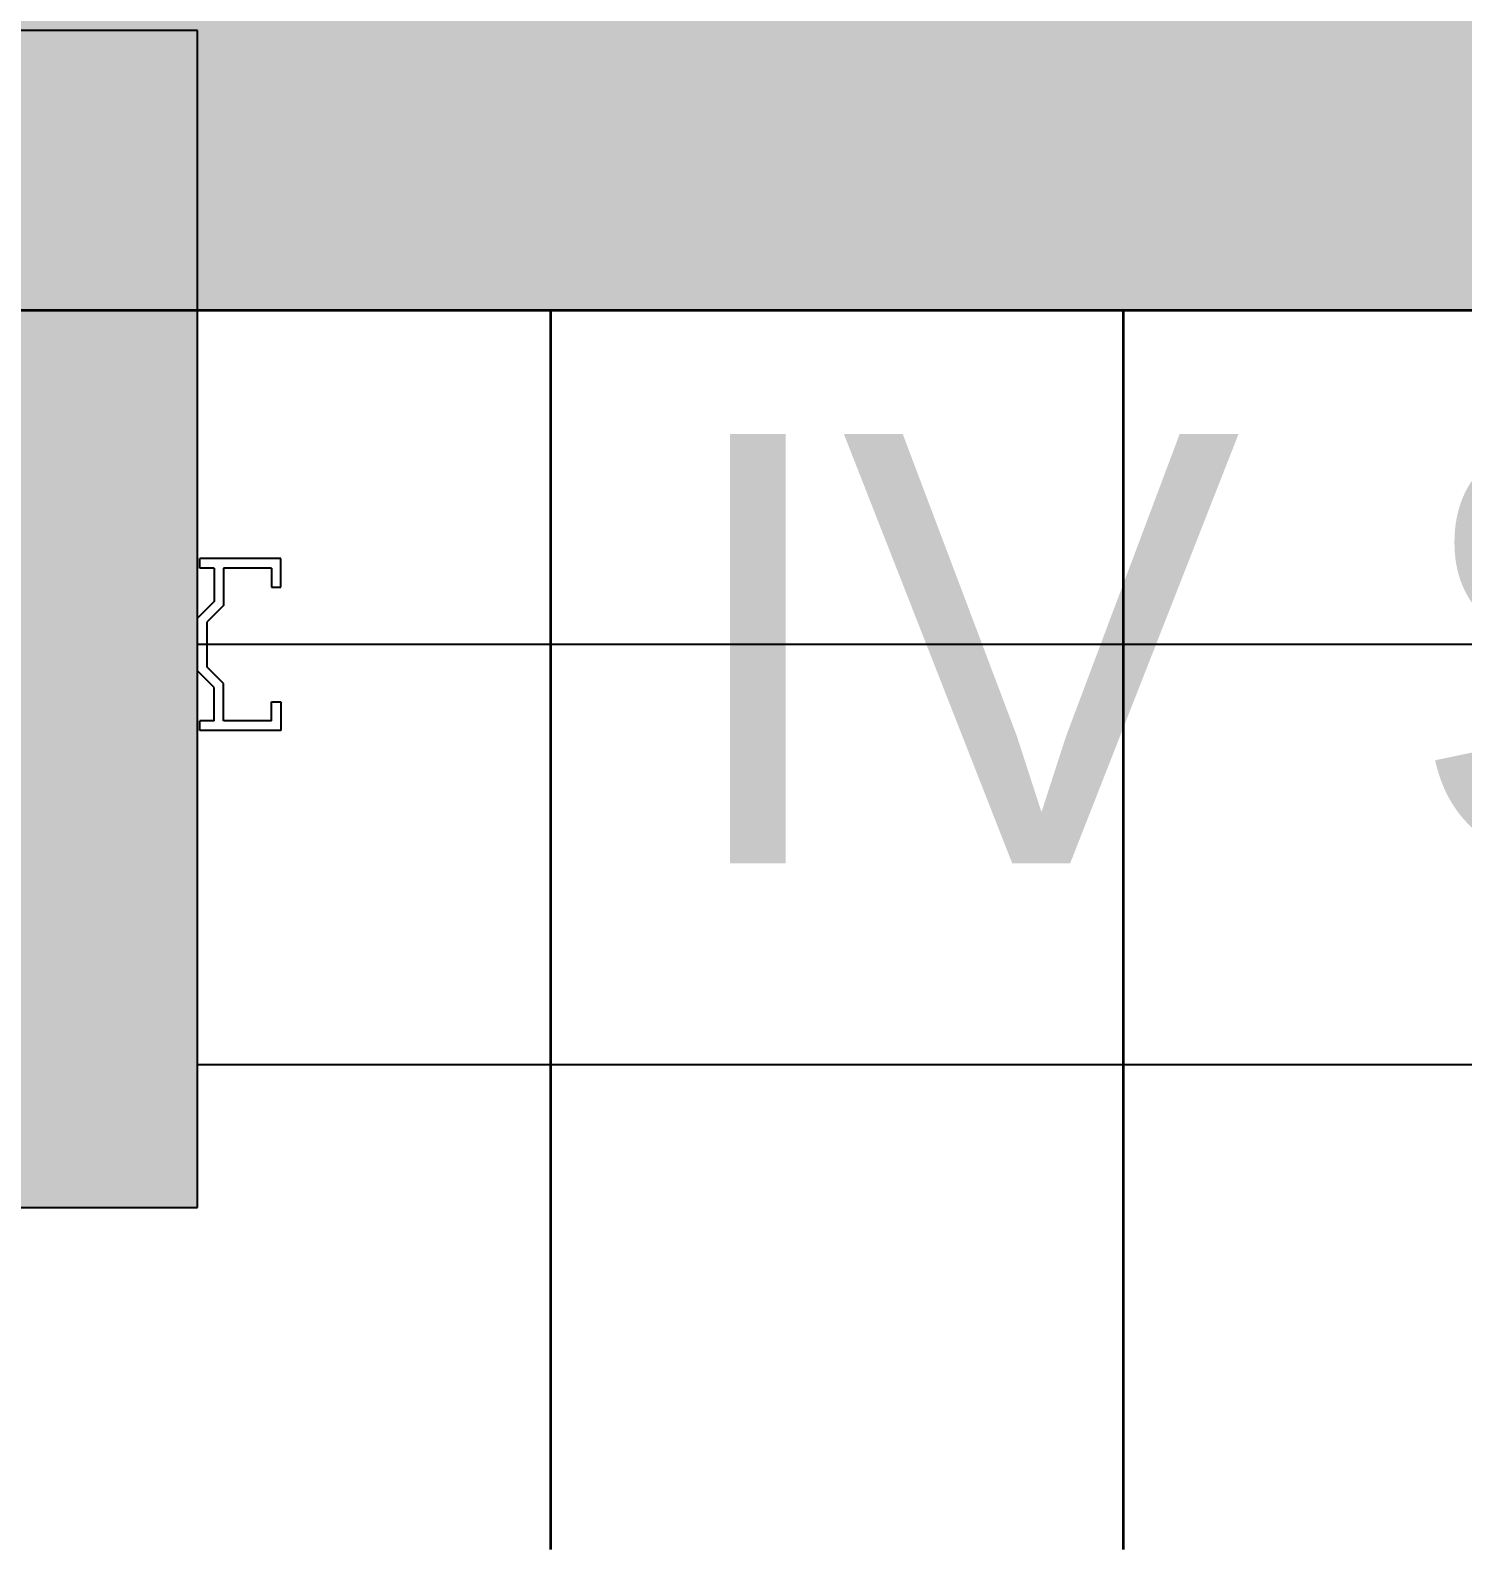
# Model space of a CAD drawing. Header units: centimetres. Extents: x 0.3 to 84.3, y 0.3 to 59.7.
# Drawn here: x 39.156 to 39.756, y 15.58 to 16.217 of the extents above; entities that cross this region are included whole.
import ezdxf

# ---------------------------------------------------------------- set-up
doc = ezdxf.new("R2010")
doc.units = ezdxf.units.CM
for name, pattern in [('AUSGEZOGEN', [0]), ('PHANTOM', [63.5, 31.75, -6.35, 6.35, -6.35, 6.35, -6.35]), ('VERDECKT', [9.525, 6.35, -3.175])]:
    doc.linetypes.add(name, pattern=pattern)
for name, color, linetype, lineweight in [('Ausbau Raeume', 7, 'AUSGEZOGEN', 35), ('Bodenplatte', 7, 'AUSGEZOGEN', 35), ('Daemmung', 7, 'AUSGEZOGEN', 35), ('Decke', 7, 'AUSGEZOGEN', 35), ('Rolladen', 7, 'AUSGEZOGEN', 25), ('Text Werkplan Ausfuehrung', 7, 'AUSGEZOGEN', 50)]:
    doc.layers.add(name, color=color, linetype=linetype, lineweight=lineweight)
doc.styles.add('ARIAL', font='ARIAL.TTF')

msp = doc.modelspace()

# ---------------------------------------------------------------- hatches: boundary and pattern name
at = {"layer": 'Bodenplatte', "linetype": 'AUSGEZOGEN', "lineweight": 25, "true_color": 0xe0ffe0}
msp.add_hatch(color=254, dxfattribs=at).paths.add_polyline_path([(32.236, 16.25974), (32.236, 16.09974), (63.436, 16.09974), (63.436, 16.25974)])
at = {"layer": 'Daemmung', "linetype": 'AUSGEZOGEN', "lineweight": 25}
msp.add_hatch(color=32, dxfattribs=at).paths.add_polyline_path([(39.226, 15.93974), (39.226, 16.21714), (39.146, 16.21714), (39.146, 15.93974), (39.146, 15.85974), (39.146, 15.81174), (39.146, 15.76374), (39.146, 15.72374), (39.226, 15.72374), (39.226, 15.76374), (39.226, 15.81174), (39.226, 15.85974)])

# ---------------------------------------------------------------- linework, layer by layer
at = {"layer": 'Ausbau Raeume', "color": 254, "linetype": 'AUSGEZOGEN', "lineweight": 35}
for p, q in [((39.37417, 15.58034), (39.37417, 16.09974)), ((39.61417, 15.58034), (39.61417, 16.09974))]:
    msp.add_line(p, q, dxfattribs=at)
at = {"layer": 'Bodenplatte', "color": 92, "linetype": 'VERDECKT', "lineweight": 35, "true_color": 0x00c600}
msp.add_line((32.236, 16.09974), (63.436, 16.09974), dxfattribs=at)
at = {"layer": 'Daemmung', "color": 7, "linetype": 'AUSGEZOGEN', "lineweight": 25}
for p, q in [((39.226, 16.21714), (39.146, 16.21714)), ((39.226, 15.93974), (39.226, 16.21714)), ((39.226, 15.85974), (39.226, 15.93974)), ((39.226, 15.81174), (39.226, 15.85974)), ((39.226, 15.76374), (39.226, 15.81174)), ((39.226, 15.72374), (39.226, 15.76374)), ((39.146, 15.72374), (39.226, 15.72374))]:
    msp.add_line(p, q, dxfattribs=at)
at = {"layer": 'Decke', "color": 92, "linetype": 'PHANTOM', "lineweight": 35, "true_color": 0x00c600}
msp.add_line((63.756, 16.09974), (31.916, 16.09974), dxfattribs=at)
at = {"layer": 'Rolladen', "color": 7, "linetype": 'AUSGEZOGEN', "lineweight": 25}
for p, q in [((39.227, 15.99174), (39.227, 15.99574)), ((39.261, 15.99574), (39.227, 15.99574)), ((39.233, 15.99174), (39.227, 15.99174)), ((39.233, 15.99174), (39.233, 15.97774)), ((39.237, 15.99174), (39.237, 15.97608)), ((39.257, 15.99174), (39.237, 15.99174)), ((39.257, 15.99174), (39.257, 15.98374)), ((39.261, 15.98374), (39.261, 15.99574)), ((39.257, 15.98374), (39.261, 15.98374)), ((39.233, 15.97774), (39.226, 15.97074)), ((39.237, 15.97608), (39.23, 15.96908)), ((39.226, 15.94874), (39.226, 15.97074)), ((39.226, 15.95474), (39.226, 15.96474)), ((39.23, 15.96908), (39.23, 15.95039)), ((39.226, 15.95374), (39.226, 15.95474)), ((39.233, 15.94174), (39.226, 15.94874)), ((39.237, 15.94339), (39.23, 15.95039)), ((39.233, 15.92774), (39.233, 15.94174)), ((39.237, 15.92774), (39.237, 15.94339)), ((39.257, 15.93574), (39.261, 15.93574)), ((39.257, 15.92774), (39.257, 15.93574)), ((39.261, 15.93574), (39.261, 15.92374)), ((39.233, 15.92774), (39.227, 15.92774)), ((39.227, 15.92374), (39.227, 15.92774)), ((39.257, 15.92774), (39.237, 15.92774)), ((39.261, 15.92374), (39.227, 15.92374))]:
    msp.add_line(p, q, dxfattribs=at)
at = {"layer": 'Rolladen', "color": 7, "linetype": 'PHANTOM', "lineweight": 25}
for p, q in [((45.3566, 15.95974), (39.226, 15.95974)), ((39.226, 15.78374), (45.3566, 15.78374))]:
    msp.add_line(p, q, dxfattribs=at)

# ---------------------------------------------------------------- texts
at = {"layer": 'Text Werkplan Ausfuehrung', "color": 240, "linetype": 'AUSGEZOGEN', "lineweight": 35, "insert": (39.426, 15.86547), "char_height": 0.18, "width": 0.09, "attachment_point": 7, "style": 'ARIAL'}
msp.add_mtext('IV\\~Schwelle', dxfattribs=at)

doc.saveas('drawing.dxf')
